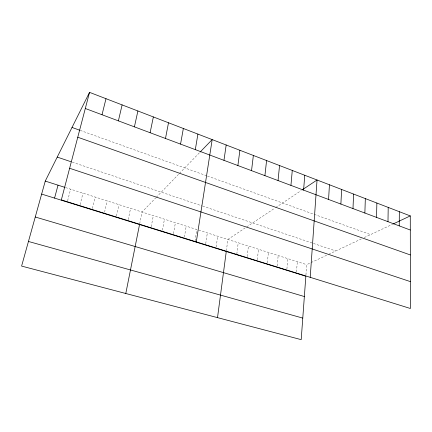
<?xml version="1.0" encoding="UTF-8"?>
<svg xmlns="http://www.w3.org/2000/svg" width="432" height="432" viewBox="0 0 432 432"><rect width="100%" height="100%" fill="white"/><g stroke="black" fill="none" stroke-linecap="round" stroke-linejoin="round"><path stroke-width="0.32" stroke-dasharray="2.16 1.62" d="M305.937 274.936L306.693 264.659L327.548 254.842M296.487 271.987L297.319 261.662M286.907 269.001L287.809 258.622M277.187 265.972L278.17 255.539M267.327 262.894L268.396 252.418M257.332 259.778L258.482 249.248M247.185 256.613L248.422 246.029M236.812 254.07L238.216 242.768M226.363 250.814L227.864 239.458L245.036 228.01M216.157 247.012L217.674 236.201M205.724 243.756L207.333 232.897M195.037 241.099L196.846 229.543L65.567 187.58M184.399 237.109L186.203 226.141M173.497 233.707L175.403 222.691M162.437 230.261L164.446 219.186M151.205 226.757L153.328 215.633M139.676 223.862L142.042 212.026L155.731 197.888M128.239 219.596L130.583 208.364M116.473 216L118.951 204.644M104.544 212.279L107.136 200.869M92.426 208.499L95.143 197.035M80.114 204.665L82.966 193.142M67.613 200.767L70.594 189.189M156.179 197.429L178.492 174.388M179.388 173.464L199.687 152.501M246.629 226.946L274.585 208.305M275.643 207.598L301.228 190.539M328.703 254.297L361.357 238.934M364.241 237.573L392.585 224.235M198.693 230.137L306.693 264.659M72.257 162.151L202.003 205.88M202.646 206.096L312.757 243.211M313.389 243.421L335.777 250.97M80.163 130.372L206.847 175.835M207.452 176.051L370.58 234.592"/><path stroke-width="0.65" d="M399.238 225.882L399.335 211.696M387.985 221.675L388.206 207.409M376.531 217.393L376.871 203.04M364.867 213.03L365.337 198.596M352.987 208.586L353.592 194.076M340.886 204.061L341.631 189.464M328.563 199.454L329.449 184.772M310.214 277.328L317.039 179.993L302.324 189.805M303.588 190.112L304.771 175.268M290.936 185.382L292.275 170.451M278.046 180.565L279.547 165.553M264.913 175.651L266.582 160.553M251.527 170.651L253.368 155.466M217.512 317.628L226.271 251.483M237.881 165.548L239.9 150.277M223.97 160.342L226.174 144.99M196.29 241.888L212.182 139.601L200.156 152.015M195.313 149.629L197.91 134.098M180.549 144.104L183.352 128.493M165.483 138.472L168.507 122.774M125.788 293.495L139.547 224.521M150.109 132.727L153.355 116.937M134.411 126.857L137.894 110.981M118.39 120.863L122.11 104.9M102.022 114.745L105.997 98.69M89.537 92.351L61.333 199.908L410.4 308.497L410.276 215.908L89.537 92.351L45.257 181.089L21.6 266.085L301.196 339.649L305.845 276.221L41.639 194.081M54.567 198.099L58.023 185.171M393.179 223.96L410.276 215.908M28.453 241.466L302.773 318.092M35.262 217.004L304.355 296.536M45.257 181.089L64.935 187.38M69.628 168.275L410.362 281.61M57.235 157.091L71.021 161.741M77.771 137.23L410.33 254.945M72.025 127.451L79.537 130.151M85.309 108.491L410.297 230.018"/></g></svg>
